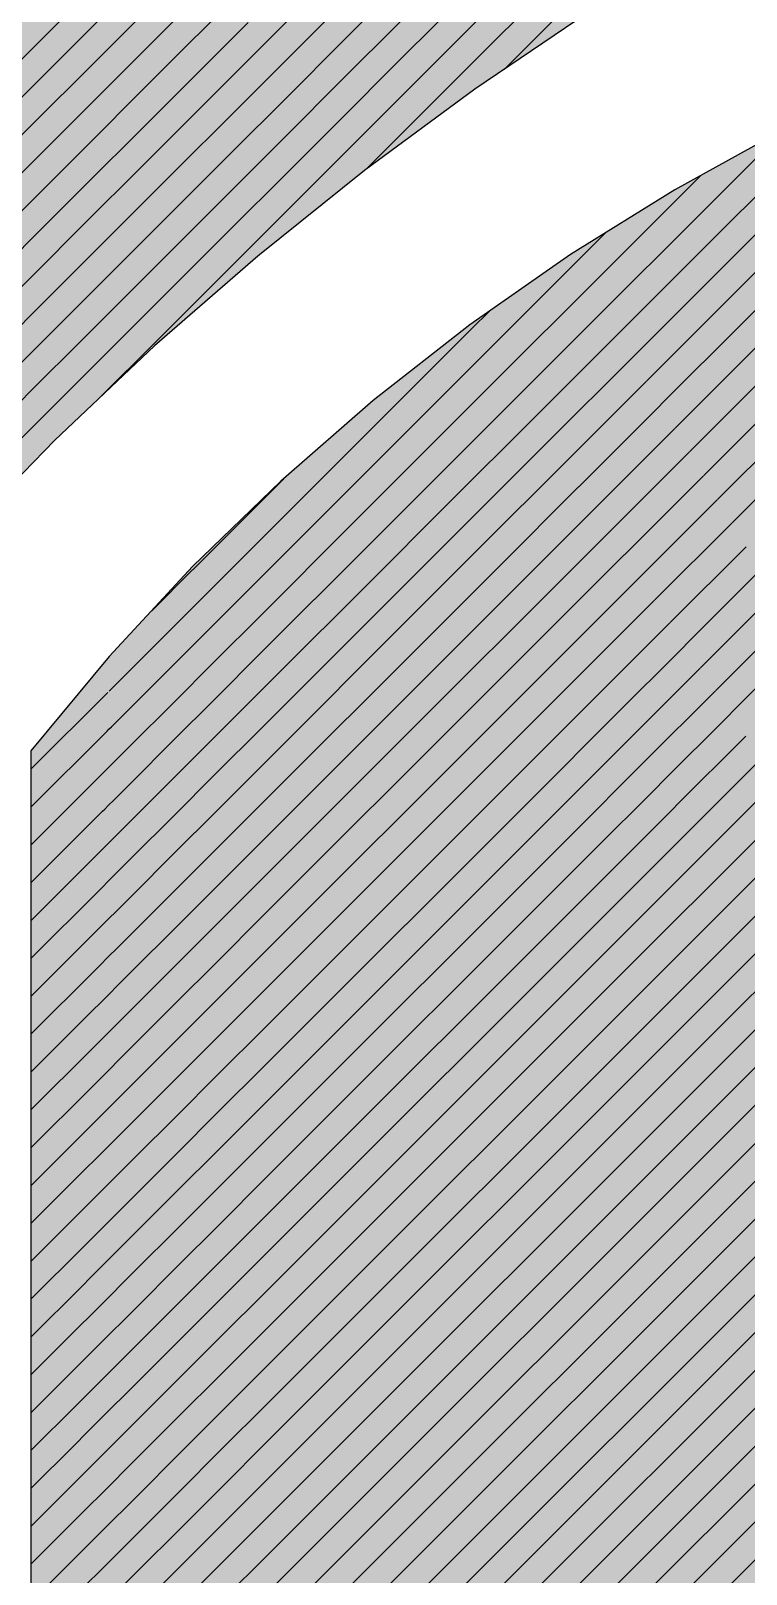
# Model space of a CAD drawing. Extents: x 0 to 13080, y 0 to 6750.
# Drawn here: x 12416.51 to 12426.53, y 1128.42 to 1150.04 of the extents above; entities that cross this region are included whole.
import ezdxf

# ---------------------------------------------------------------- set-up
doc = ezdxf.new("R2010")
doc.units = 0
doc.header["$MEASUREMENT"] = 0
doc.layers.add('MTH-CARIMBO-TXT1', color=1, linetype='CONTINUOUS')

msp = doc.modelspace()

# ---------------------------------------------------------------- linework, layer by layer
at = {"layer": 'MTH-CARIMBO-TXT1', "linetype": 'Continuous'}
for p, q in [((12419.8665, 1149.942016), (12421.179232, 1151.254748)), ((12421.36707, 1149.851596), (12422.809026, 1151.293552)), ((12417.215363, 1149.942529), (12418.326878, 1151.054044)), ((12418.310324, 1149.97683), (12419.512407, 1151.178913)), ((12422.745018, 1149.638553), (12424.287517, 1151.181052)), ((12418.302047, 1149.438223), (12419.533381, 1150.669557)), ((12419.833805, 1149.378991), (12421.18022, 1150.725406)), ((12421.306088, 1149.260283), (12422.78769, 1150.741886)), ((12423.13967, 1149.502875), (12424.305359, 1150.668565)), ((12416.707931, 1149.965427), (12417.252071, 1150.509567)), ((12417.178655, 1149.375491), (12418.318601, 1150.515437)), ((12418.29377, 1148.899616), (12419.554356, 1150.160202)), ((12419.801111, 1148.815966), (12421.181208, 1150.196064)), ((12421.245105, 1148.668971), (12422.766354, 1150.190219)), ((12415.643834, 1148.90133), (12416.707931, 1149.965427)), ((12416.720981, 1149.448147), (12417.215363, 1149.942529)), ((12417.141947, 1148.808453), (12418.310324, 1149.97683)), ((12419.57533, 1149.650846), (12419.8665, 1149.942016)), ((12421.182197, 1149.666722), (12421.36707, 1149.851596)), ((12418.285494, 1148.361009), (12419.57533, 1149.650846)), ((12419.768416, 1148.252941), (12421.182197, 1149.666722)), ((12421.218924, 1148.112459), (12422.745018, 1149.638553)), ((12415.631941, 1148.359107), (12416.720981, 1149.448147)), ((12416.734031, 1148.930867), (12417.178655, 1149.375491)), ((12417.105239, 1148.241415), (12418.302047, 1149.438223)), ((12419.596304, 1149.14149), (12419.833805, 1149.378991)), ((12421.183185, 1149.13738), (12421.306088, 1149.260283)), ((12418.277217, 1147.822402), (12419.596304, 1149.14149)), ((12419.735721, 1147.689917), (12421.183185, 1149.13738)), ((12415.620047, 1147.816883), (12416.734031, 1148.930867)), ((12417.068531, 1147.674377), (12418.29377, 1148.899616)), ((12416.747081, 1148.413587), (12417.141947, 1148.808453)), ((12418.26894, 1147.283795), (12419.617279, 1148.632134)), ((12419.617279, 1148.632134), (12419.801111, 1148.815966)), ((12419.703027, 1147.126892), (12421.184173, 1148.608038)), ((12421.184173, 1148.608038), (12421.245105, 1148.668971)), ((12425.771067, 1147.361302), (12427.04058, 1148.630814)), ((12415.608153, 1147.274659), (12416.747081, 1148.413587)), ((12416.760132, 1147.896307), (12417.105239, 1148.241415)), ((12417.031823, 1147.107339), (12418.285494, 1148.361009)), ((12419.638253, 1148.122779), (12419.768416, 1148.252941)), ((12425.955668, 1147.015572), (12427.209863, 1148.269767)), ((12418.260663, 1146.745188), (12419.638253, 1148.122779)), ((12425.586466, 1147.707031), (12425.898079, 1148.018644)), ((12415.59626, 1146.732436), (12416.760132, 1147.896307)), ((12416.995115, 1146.540301), (12418.277217, 1147.822402)), ((12426.140269, 1146.669843), (12427.379146, 1147.90872)), ((12416.773182, 1147.379028), (12417.068531, 1147.674377)), ((12418.252386, 1146.206581), (12419.659227, 1147.613423)), ((12419.659227, 1147.613423), (12419.735721, 1147.689917)), ((12424.3392, 1146.459765), (12425.586466, 1147.707031)), ((12426.32487, 1146.324114), (12427.548429, 1147.547673)), ((12415.584366, 1146.190212), (12416.773182, 1147.379028)), ((12424.538671, 1146.128906), (12425.771067, 1147.361302)), ((12416.786232, 1146.861748), (12417.031823, 1147.107339)), ((12416.958407, 1145.973263), (12418.26894, 1147.283795)), ((12418.244109, 1145.667974), (12419.680202, 1147.104067)), ((12419.680202, 1147.104067), (12419.703027, 1147.126892)), ((12424.13973, 1146.790624), (12424.565134, 1147.216028)), ((12426.50947, 1145.978384), (12427.717712, 1147.186625)), ((12424.738142, 1145.798046), (12425.955668, 1147.015572)), ((12415.572473, 1145.647989), (12416.786232, 1146.861748)), ((12416.921699, 1145.406225), (12418.260663, 1146.745188)), ((12422.906295, 1145.55719), (12424.139577, 1146.790472)), ((12424.937613, 1145.467187), (12426.140269, 1146.669843)), ((12416.799282, 1146.344468), (12416.995115, 1146.540301)), ((12423.119437, 1145.240002), (12424.338616, 1146.45918)), ((12415.560579, 1145.105765), (12416.799282, 1146.344468)), ((12425.137084, 1145.136328), (12426.32487, 1146.324114)), ((12416.884991, 1144.839187), (12418.252386, 1146.206581)), ((12422.693153, 1145.874378), (12422.929713, 1146.110938)), ((12423.332579, 1144.922814), (12424.537655, 1146.127889)), ((12415.548686, 1144.563541), (12416.812333, 1145.827188)), ((12416.812333, 1145.827188), (12416.958407, 1145.973263)), ((12421.467268, 1144.648493), (12422.693118, 1145.874342)), ((12423.545721, 1144.605626), (12424.736694, 1145.796598)), ((12425.336555, 1144.805469), (12426.50947, 1145.978384)), ((12417.489487, 1144.913352), (12418.244109, 1145.667974)), ((12425.536025, 1144.474609), (12426.694071, 1145.632655)), ((12416.825383, 1145.309908), (12416.921699, 1145.406225)), ((12421.693637, 1144.344531), (12422.906025, 1145.55692)), ((12423.758863, 1144.288438), (12424.935733, 1145.465307)), ((12415.536792, 1144.021318), (12416.825383, 1145.309908)), ((12421.920005, 1144.04057), (12423.118933, 1145.239497)), ((12425.735496, 1144.14375), (12426.878672, 1145.286926)), ((12423.972006, 1143.97125), (12425.134772, 1145.134016)), ((12425.934967, 1143.812891), (12427.063273, 1144.941196)), ((12415.524899, 1143.479094), (12416.838433, 1144.792629)), ((12416.838433, 1144.792629), (12416.884991, 1144.839187)), ((12422.146374, 1143.736608), (12423.331841, 1144.922075)), ((12424.185148, 1143.654062), (12425.333811, 1144.802725)), ((12420.255824, 1143.437049), (12421.467233, 1144.648457)), ((12422.372743, 1143.432647), (12423.544748, 1144.604653)), ((12426.134438, 1143.482032), (12427.247873, 1144.595467)), ((12420.495069, 1143.145963), (12421.693552, 1144.344446)), ((12422.599111, 1143.128686), (12423.757656, 1144.28723)), ((12424.39829, 1143.336873), (12425.53285, 1144.471434)), ((12424.611432, 1143.019685), (12425.731889, 1144.140143)), ((12426.333909, 1143.151172), (12427.432474, 1144.249738)), ((12420.734313, 1142.854877), (12421.919871, 1144.040435)), ((12422.82548, 1142.824724), (12423.970564, 1143.969808)), ((12418.779948, 1142.491503), (12420.01139, 1143.722944)), ((12420.01658, 1143.728134), (12420.099372, 1143.810926)), ((12420.973558, 1142.563792), (12422.146189, 1143.736424)), ((12423.051849, 1142.520763), (12424.183472, 1143.652386)), ((12424.824574, 1142.702497), (12425.930928, 1143.808851)), ((12420.00538, 1143.186605), (12420.255824, 1143.437049)), ((12421.212802, 1142.272706), (12422.372508, 1143.432413)), ((12425.037716, 1142.385309), (12426.129967, 1143.47756)), ((12423.278217, 1142.216801), (12424.396379, 1143.334963)), ((12418.794475, 1141.9757), (12420.00538, 1143.186605)), ((12419.999371, 1142.650265), (12420.495069, 1143.145963)), ((12421.452046, 1141.981621), (12422.598827, 1143.128401)), ((12423.504586, 1141.91284), (12424.609287, 1143.017541)), ((12425.250858, 1142.068121), (12426.329006, 1143.146269)), ((12419.993362, 1142.113926), (12420.734313, 1142.854877)), ((12421.691291, 1141.690535), (12422.825146, 1142.82439)), ((12425.464, 1141.750933), (12426.528045, 1142.814978)), ((12418.809003, 1141.459897), (12419.999371, 1142.650265)), ((12419.987352, 1141.577587), (12420.973558, 1142.563792)), ((12423.730955, 1141.608878), (12424.822195, 1142.700118)), ((12418.206215, 1141.91777), (12418.778152, 1142.489706)), ((12421.930535, 1141.399449), (12423.051465, 1142.520379)), ((12423.957323, 1141.304917), (12425.035102, 1142.382696)), ((12425.677142, 1141.433745), (12426.727084, 1142.483687)), ((12419.981343, 1141.041247), (12421.212802, 1142.272706)), ((12422.16978, 1141.108364), (12423.277784, 1142.216368)), ((12425.890284, 1141.116557), (12426.926123, 1142.152396)), ((12417.625266, 1140.80649), (12418.772218, 1141.953443)), ((12418.772218, 1141.953443), (12418.794475, 1141.9757)), ((12418.82353, 1140.944094), (12419.993362, 1142.113926)), ((12419.975334, 1140.504908), (12421.452046, 1141.981621)), ((12422.409024, 1140.817278), (12423.504103, 1141.912357)), ((12424.183692, 1141.000956), (12425.24801, 1142.065274)), ((12419.969324, 1139.968568), (12421.691291, 1141.690535)), ((12424.410061, 1140.696994), (12425.460918, 1141.747851)), ((12426.103426, 1140.799369), (12427.125162, 1141.821105)), ((12418.838057, 1140.428292), (12419.987352, 1141.577587)), ((12422.648269, 1140.526192), (12423.730422, 1141.608345)), ((12426.316568, 1140.482181), (12427.3242, 1141.489814)), ((12417.640147, 1140.291041), (12418.766285, 1141.417179)), ((12418.766285, 1141.417179), (12418.809003, 1141.459897)), ((12419.963315, 1139.432229), (12421.930535, 1141.399449)), ((12422.887513, 1140.235107), (12423.956741, 1141.304334)), ((12424.636429, 1140.393033), (12425.673826, 1141.430429)), ((12418.852585, 1139.912489), (12419.981343, 1141.041247)), ((12419.957306, 1138.89589), (12422.16978, 1141.108364)), ((12424.862798, 1140.089071), (12425.886733, 1141.113007)), ((12417.655028, 1139.775592), (12418.760351, 1140.880916)), ((12418.760351, 1140.880916), (12418.82353, 1140.944094)), ((12423.126758, 1139.944021), (12424.18306, 1141.000323)), ((12416.514073, 1139.695297), (12417.589613, 1140.770838)), ((12417.609514, 1140.790739), (12417.625266, 1140.80649)), ((12419.951297, 1138.35955), (12422.409024, 1140.817278)), ((12423.366002, 1139.652935), (12424.409378, 1140.696312)), ((12425.089167, 1139.78511), (12426.099641, 1140.795584)), ((12418.754418, 1140.344652), (12418.838057, 1140.428292)), ((12418.867112, 1139.396686), (12419.975334, 1140.504908)), ((12419.945287, 1137.823211), (12422.648269, 1140.526192)), ((12423.605246, 1139.36185), (12424.635697, 1140.392301)), ((12425.315535, 1139.481149), (12426.312549, 1140.478162)), ((12416.514073, 1139.164967), (12417.565266, 1140.216161)), ((12417.565266, 1140.216161), (12417.580774, 1140.231668)), ((12417.580774, 1140.231668), (12417.607064, 1140.257958)), ((12417.607064, 1140.257958), (12417.640147, 1140.291041)), ((12417.669909, 1139.260143), (12418.754418, 1140.344652)), ((12419.939278, 1137.286872), (12422.887513, 1140.235107)), ((12418.881639, 1138.880883), (12419.969324, 1139.968568)), ((12423.844491, 1139.070764), (12424.862016, 1140.08829)), ((12425.541904, 1139.177187), (12426.525456, 1140.160739)), ((12417.604614, 1139.725178), (12417.655028, 1139.775592)), ((12417.68479, 1138.744694), (12418.748484, 1139.808389)), ((12418.748484, 1139.808389), (12418.852585, 1139.912489)), ((12419.933269, 1136.750532), (12423.126758, 1139.944021)), ((12424.083735, 1138.779679), (12425.088335, 1139.784278)), ((12425.768273, 1138.873226), (12426.738364, 1139.843317)), ((12416.514073, 1138.634637), (12417.540919, 1139.661484)), ((12417.540919, 1139.661484), (12417.564551, 1139.685115)), ((12417.564551, 1139.685115), (12417.604614, 1139.725178)), ((12419.927259, 1136.214193), (12423.366002, 1139.652935)), ((12425.994641, 1138.569264), (12426.951272, 1139.525895)), ((12418.742551, 1139.272125), (12418.867112, 1139.396686)), ((12418.896167, 1138.365081), (12419.963315, 1139.432229)), ((12419.92125, 1135.677853), (12423.605246, 1139.36185)), ((12424.32298, 1138.488593), (12425.314654, 1139.480267)), ((12416.514073, 1138.104307), (12417.516572, 1139.106806)), ((12417.516572, 1139.106806), (12417.548328, 1139.138562)), ((12417.548328, 1139.138562), (12417.602163, 1139.192398)), ((12417.602163, 1139.192398), (12417.669909, 1139.260143)), ((12417.699671, 1138.229245), (12418.742551, 1139.272125)), ((12424.562224, 1138.197507), (12425.540973, 1139.176256)), ((12426.22101, 1138.265303), (12427.16418, 1139.208472)), ((12418.736617, 1138.735862), (12418.881639, 1138.880883)), ((12418.910694, 1137.849278), (12419.957306, 1138.89589)), ((12419.915241, 1135.141514), (12423.844491, 1139.070764)), ((12426.447379, 1137.961341), (12427.377087, 1138.89105)), ((12417.532104, 1138.592009), (12417.599713, 1138.659617)), ((12417.599713, 1138.659617), (12417.68479, 1138.744694)), ((12417.714552, 1137.713797), (12418.736617, 1138.735862)), ((12419.909231, 1134.605175), (12424.083735, 1138.779679)), ((12424.801469, 1137.906422), (12425.767292, 1138.872245)), ((12416.514073, 1137.573977), (12417.492225, 1138.552129)), ((12417.492225, 1138.552129), (12417.532104, 1138.592009)), ((12419.903222, 1134.068835), (12424.32298, 1138.488593)), ((12425.040713, 1137.615336), (12425.993611, 1138.568234)), ((12417.597263, 1138.126837), (12417.699671, 1138.229245)), ((12418.730684, 1138.199598), (12418.896167, 1138.365081)), ((12418.925221, 1137.333475), (12419.951297, 1138.35955)), ((12425.279958, 1137.32425), (12426.21993, 1138.264222)), ((12417.467878, 1137.997452), (12417.515881, 1138.045455)), ((12417.515881, 1138.045455), (12417.597263, 1138.126837)), ((12417.729434, 1137.198348), (12418.730684, 1138.199598)), ((12419.897213, 1133.532496), (12424.562224, 1138.197507)), ((12416.514073, 1137.043647), (12417.467878, 1137.997452)), ((12418.724751, 1137.663334), (12418.910694, 1137.849278)), ((12418.939749, 1136.817672), (12419.945287, 1137.823211)), ((12419.891203, 1132.996156), (12424.801469, 1137.906422)), ((12425.519202, 1137.033165), (12426.446248, 1137.960211)), ((12417.499658, 1137.498902), (12417.594813, 1137.594057)), ((12417.594813, 1137.594057), (12417.714552, 1137.713797)), ((12417.744315, 1136.682899), (12418.724751, 1137.663334)), ((12419.885194, 1132.459817), (12425.040713, 1137.615336)), ((12425.758446, 1136.742079), (12426.672567, 1137.6562)), ((12416.514073, 1136.513317), (12417.443531, 1137.442775)), ((12417.443531, 1137.442775), (12417.499658, 1137.498902)), ((12417.592362, 1137.061276), (12417.729434, 1137.198348)), ((12418.718817, 1137.127071), (12418.925221, 1137.333475)), ((12418.954276, 1136.30187), (12419.939278, 1137.286872)), ((12419.879185, 1131.923478), (12425.279958, 1137.32425)), ((12425.997691, 1136.450993), (12426.898886, 1137.352189)), ((12417.419184, 1136.888098), (12417.483435, 1136.952349)), ((12417.483435, 1136.952349), (12417.592362, 1137.061276)), ((12417.759196, 1136.16745), (12418.718817, 1137.127071)), ((12419.873176, 1131.387138), (12425.519202, 1137.033165)), ((12426.236935, 1136.159908), (12427.125205, 1137.048178)), ((12416.514073, 1135.982986), (12417.419184, 1136.888098)), ((12418.712884, 1136.590807), (12418.939749, 1136.817672)), ((12418.968803, 1135.786067), (12419.933269, 1136.750532)), ((12419.867166, 1130.850799), (12425.758446, 1136.742079)), ((12426.47618, 1135.868822), (12427.351524, 1136.744166)), ((12417.467212, 1136.405796), (12417.589912, 1136.528496)), ((12417.589912, 1136.528496), (12417.744315, 1136.682899)), ((12417.774077, 1135.652001), (12418.712884, 1136.590807)), ((12416.514073, 1135.452656), (12417.394837, 1136.33342)), ((12417.394837, 1136.33342), (12417.467212, 1136.405796)), ((12418.70695, 1136.054544), (12418.954276, 1136.30187)), ((12419.861157, 1130.314459), (12425.997691, 1136.450993)), ((12417.587462, 1135.995715), (12417.759196, 1136.16745)), ((12418.983331, 1135.270264), (12419.927259, 1136.214193)), ((12419.855148, 1129.77812), (12426.236935, 1136.159908)), ((12417.370489, 1135.778743), (12417.450989, 1135.859243)), ((12417.450989, 1135.859243), (12417.587462, 1135.995715)), ((12417.788958, 1135.136552), (12418.70695, 1136.054544)), ((12419.849138, 1129.241781), (12426.47618, 1135.868822)), ((12416.514073, 1134.922326), (12417.370489, 1135.778743)), ((12417.585011, 1135.462935), (12417.774077, 1135.652001)), ((12418.701017, 1135.51828), (12418.968803, 1135.786067)), ((12418.997858, 1134.754461), (12419.92125, 1135.677853)), ((12417.434766, 1135.312689), (12417.585011, 1135.462935)), ((12417.803839, 1134.621103), (12418.701017, 1135.51828)), ((12419.843129, 1128.705441), (12426.715424, 1135.577736)), ((12416.514073, 1134.391996), (12417.346142, 1135.224066)), ((12417.346142, 1135.224066), (12417.434766, 1135.312689)), ((12418.695083, 1134.982017), (12418.983331, 1135.270264)), ((12419.83712, 1128.169102), (12426.954669, 1135.286651)), ((12417.582561, 1134.930155), (12417.788958, 1135.136552)), ((12417.81872, 1134.105654), (12418.695083, 1134.982017)), ((12419.012385, 1134.238658), (12419.915241, 1135.141514)), ((12419.83111, 1127.632762), (12427.193913, 1134.995565)), ((12417.321795, 1134.669389), (12417.418543, 1134.766136)), ((12417.418543, 1134.766136), (12417.582561, 1134.930155)), ((12416.514073, 1133.861666), (12417.321795, 1134.669389)), ((12417.580111, 1134.397374), (12417.803839, 1134.621103)), ((12418.68915, 1134.445753), (12418.997858, 1134.754461)), ((12419.026913, 1133.722856), (12419.909231, 1134.605175)), ((12419.825101, 1127.096423), (12427.433158, 1134.70448)), ((12417.402319, 1134.219583), (12417.580111, 1134.397374)), ((12417.833601, 1133.590205), (12418.68915, 1134.445753)), ((12419.819092, 1126.560084), (12427.672402, 1134.413394)), ((12417.297448, 1134.114712), (12417.402319, 1134.219583)), ((12418.683216, 1133.909489), (12419.012385, 1134.238658)), ((12419.813082, 1126.023744), (12427.911646, 1134.122308)), ((12416.514073, 1133.331336), (12417.297448, 1134.114712)), ((12417.577661, 1133.864594), (12417.81872, 1134.105654)), ((12417.848483, 1133.074756), (12418.683216, 1133.909489)), ((12419.04144, 1133.207053), (12419.903222, 1134.068835)), ((12417.386096, 1133.67303), (12417.577661, 1133.864594)), ((12418.677283, 1133.373226), (12419.026913, 1133.722856)), ((12419.807073, 1125.487405), (12428.150891, 1133.831223)), ((12416.514073, 1132.801006), (12417.273101, 1133.560034)), ((12417.273101, 1133.560034), (12417.386096, 1133.67303)), ((12417.57521, 1133.331814), (12417.833601, 1133.590205)), ((12419.055967, 1132.69125), (12419.897213, 1133.532496)), ((12419.801064, 1124.951065), (12428.390135, 1133.540137)), ((12417.369873, 1133.126477), (12417.57521, 1133.331814)), ((12417.863364, 1132.559307), (12418.677283, 1133.373226)), ((12417.248754, 1133.005357), (12417.369873, 1133.126477)), ((12417.57276, 1132.799033), (12417.848483, 1133.074756)), ((12418.671349, 1132.836962), (12419.04144, 1133.207053)), ((12419.795055, 1124.414726), (12428.62938, 1133.249051)), ((12416.514073, 1132.270676), (12417.248754, 1133.005357)), ((12417.878245, 1132.043858), (12418.671349, 1132.836962)), ((12419.070495, 1132.175447), (12419.891203, 1132.996156)), ((12419.789045, 1123.878387), (12428.868624, 1132.957966)), ((12417.35365, 1132.579923), (12417.57276, 1132.799033)), ((12418.665416, 1132.300699), (12419.055967, 1132.69125)), ((12419.783036, 1123.342047), (12429.107869, 1132.66688)), ((12416.514073, 1131.740346), (12417.224407, 1132.45068)), ((12417.224407, 1132.45068), (12417.35365, 1132.579923)), ((12417.57031, 1132.266253), (12417.863364, 1132.559307)), ((12419.085022, 1131.659645), (12419.885194, 1132.459817)), ((12417.337427, 1132.03337), (12417.57031, 1132.266253)), ((12417.893126, 1131.528409), (12418.665416, 1132.300699)), ((12418.659482, 1131.764435), (12419.070495, 1132.175447)), ((12419.777027, 1122.805708), (12429.347113, 1132.375794)), ((12417.20006, 1131.896003), (12417.337427, 1132.03337)), ((12417.567859, 1131.733473), (12417.878245, 1132.043858)), ((12419.771017, 1122.269369), (12429.586358, 1132.084709)), ((12416.514073, 1131.210016), (12417.20006, 1131.896003)), ((12417.908007, 1131.01296), (12418.659482, 1131.764435)), ((12419.099549, 1131.143842), (12419.879185, 1131.923478)), ((12419.765008, 1121.733029), (12429.825602, 1131.793623)), ((12417.321204, 1131.486817), (12417.567859, 1131.733473)), ((12417.565409, 1131.200692), (12417.893126, 1131.528409)), ((12418.653549, 1131.228172), (12419.085022, 1131.659645)), ((12416.514073, 1130.679686), (12417.175713, 1131.341326)), ((12417.175713, 1131.341326), (12417.321204, 1131.486817)), ((12419.114076, 1130.628039), (12419.873176, 1131.387138)), ((12417.304981, 1130.940264), (12417.565409, 1131.200692)), ((12417.922888, 1130.497511), (12418.653549, 1131.228172)), ((12418.647615, 1130.691908), (12419.099549, 1131.143842)), ((12417.151365, 1130.786648), (12417.304981, 1130.940264)), ((12417.562959, 1130.667912), (12417.908007, 1131.01296)), ((12416.514073, 1130.149356), (12417.151365, 1130.786648)), ((12417.288758, 1130.39371), (12417.562959, 1130.667912)), ((12417.937769, 1129.982062), (12418.647615, 1130.691908)), ((12419.128604, 1130.112236), (12419.867166, 1130.850799)), ((12417.560509, 1130.135131), (12417.922888, 1130.497511)), ((12418.641682, 1130.155645), (12419.114076, 1130.628039)), ((12416.514073, 1129.619025), (12417.127018, 1130.231971)), ((12417.127018, 1130.231971), (12417.288758, 1130.39371)), ((12419.143131, 1129.596434), (12419.861157, 1130.314459)), ((12417.272534, 1129.847157), (12417.560509, 1130.135131)), ((12417.95265, 1129.466613), (12418.641682, 1130.155645)), ((12418.635748, 1129.619381), (12419.128604, 1130.112236)), ((12417.102671, 1129.677294), (12417.272534, 1129.847157)), ((12417.558058, 1129.602351), (12417.937769, 1129.982062)), ((12416.514073, 1129.088695), (12417.102671, 1129.677294)), ((12417.256311, 1129.300604), (12417.558058, 1129.602351)), ((12417.967532, 1128.951164), (12418.635748, 1129.619381)), ((12418.629815, 1129.083117), (12419.143131, 1129.596434)), ((12419.157658, 1129.080631), (12419.855148, 1129.77812)), ((12417.555608, 1129.069571), (12417.95265, 1129.466613)), ((12417.078324, 1129.122617), (12417.256311, 1129.300604)), ((12419.172186, 1128.564828), (12419.849138, 1129.241781)), ((12416.514073, 1128.558365), (12417.078324, 1129.122617)), ((12417.240088, 1128.754051), (12417.555608, 1129.069571)), ((12417.553158, 1128.53679), (12417.967532, 1128.951164)), ((12417.982413, 1128.435715), (12418.629815, 1129.083117)), ((12418.623881, 1128.546854), (12419.157658, 1129.080631)), ((12417.053977, 1128.56794), (12417.240088, 1128.754051)), ((12416.514073, 1128.028035), (12417.053977, 1128.56794)), ((12417.223865, 1128.207498), (12417.553158, 1128.53679)), ((12417.997294, 1127.920266), (12418.623881, 1128.546854)), ((12418.617948, 1128.01059), (12419.172186, 1128.564828)), ((12419.186713, 1128.049025), (12419.843129, 1128.705441)), ((12417.550707, 1128.00401), (12417.982413, 1128.435715))]:
    msp.add_line(p, q, dxfattribs=at)
for points in [[(12424.318221, 1150.299155), (12422.72904, 1149.225436), (12421.185144, 1148.087563), (12419.689122, 1146.887444), (12418.243481, 1145.627091), (12416.850644, 1144.308617), (12415.512947, 1142.934231)], [(12428.582603, 1149.390322), (12427.034499, 1148.643784), (12425.528605, 1147.815397), (12424.069243, 1146.907538), (12422.660605, 1145.922815), (12421.306734, 1144.864054), (12420.011517, 1143.734294), (12418.778673, 1142.536781), (12417.611741, 1141.274952), (12416.514073, 1139.952429), (12416.514073, 1116.267809), (12416.826822, 1114.831226), (12417.484077, 1113.516083), (12418.445264, 1112.403563), (12419.651053, 1111.562339), (12449.167183, 1111.562339)]]:
    msp.add_lwpolyline(points, dxfattribs=at)
for points in [[(12415.512947, 1142.934231), (12416.151209, 1172.032453), (12416.850644, 1144.308617)], [(12416.151209, 1172.032453), (12418.650465, 1172.110931), (12416.850644, 1144.308617)], [(12418.650465, 1172.110931), (12418.243481, 1145.627091), (12416.850644, 1144.308617)], [(12418.243481, 1145.627091), (12418.650465, 1172.110931), (12419.689122, 1146.887444)], [(12418.650465, 1172.110931), (12421.140722, 1171.884977), (12419.689122, 1146.887444)], [(12419.689122, 1146.887444), (12421.140722, 1171.884977), (12421.185144, 1148.087563)], [(12421.140722, 1171.884977), (12423.585035, 1171.357941), (12421.185144, 1148.087563)], [(12421.185144, 1148.087563), (12423.585035, 1171.357941), (12422.72904, 1149.225436)], [(12423.585035, 1171.357941), (12424.318221, 1150.299155), (12422.72904, 1149.225436)], [(12427.034499, 1148.643784), (12425.528605, 1147.815397), (12441.070339, 1118.708079)], [(12424.069243, 1146.907538), (12441.070339, 1118.708079), (12425.528605, 1147.815397)], [(12422.660605, 1145.922815), (12441.545097, 1117.819792), (12424.069243, 1146.907538)], [(12441.545097, 1117.819792), (12441.070339, 1118.708079), (12424.069243, 1146.907538)], [(12421.306734, 1144.864054), (12442.081994, 1116.967624), (12422.660605, 1145.922815)], [(12442.081994, 1116.967624), (12441.545097, 1117.819792), (12422.660605, 1145.922815)], [(12420.011517, 1143.734294), (12442.678297, 1116.155914), (12421.306734, 1144.864054)], [(12442.678297, 1116.155914), (12442.081994, 1116.967624), (12421.306734, 1144.864054)], [(12418.778673, 1142.536781), (12419.651053, 1111.562339), (12420.011517, 1143.734294)], [(12419.651053, 1111.562339), (12442.678297, 1116.155914), (12420.011517, 1143.734294)], [(12417.611741, 1141.274952), (12418.445264, 1112.403563), (12418.778673, 1142.536781)], [(12418.445264, 1112.403563), (12419.651053, 1111.562339), (12418.778673, 1142.536781)], [(12416.514073, 1139.952429), (12416.514073, 1116.267809), (12417.611741, 1141.274952)], [(12416.514073, 1116.267809), (12416.826822, 1114.831226), (12417.611741, 1141.274952)], [(12416.826822, 1114.831226), (12417.484077, 1113.516083), (12417.611741, 1141.274952)], [(12417.484077, 1113.516083), (12418.445264, 1112.403563), (12417.611741, 1141.274952)]]:
    msp.add_solid(points, dxfattribs=at)

doc.saveas('drawing.dxf')
